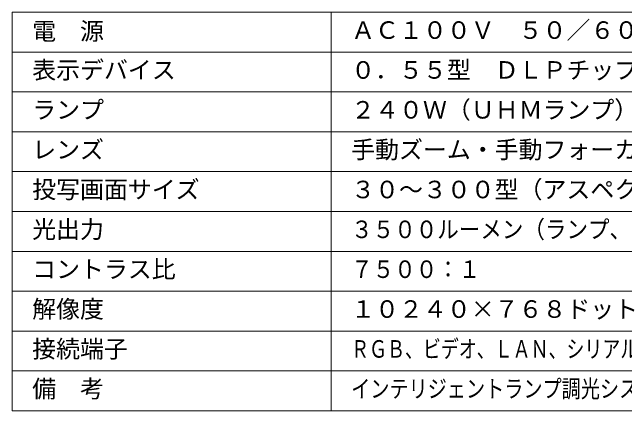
# Model space of a CAD drawing. Units: millimetres, scale not verified. Extents: x -63 to 62, y -57 to 57.
# Drawn here: x -62.5 to 14.3, y -56.5 to -6.5 of the extents above; entities that cross this region are included whole.
import ezdxf
from ezdxf.enums import TextEntityAlignment as Align

# ---------------------------------------------------------------- set-up
doc = ezdxf.new("R2010")
doc.units = ezdxf.units.MM
doc.header["$LTSCALE"] = 0.125
doc.layers.add('0-2_WAKU', color=1, linetype='Continuous', lineweight=18)
doc.layers.add('0-3_MOJI1', color=7, linetype='Continuous')
doc.styles.add('ＭＳ ゴシック', font='')
doc.styles.get('ＭＳ ゴシック').set_extended_font_data('MS Gothic')

msp = doc.modelspace()

# ---------------------------------------------------------------- linework, layer by layer
at = {"layer": '0-2_WAKU', "color": 4}
for p, q in [((-62.5332, -6.5027), (-62.5332, -56.5027)), ((62.4668, -6.5027), (-62.5332, -6.5027)), ((-22.5332, -56.5027), (-22.5332, -6.5027)), ((-62.5332, -56.5027), (62.4668, -56.5027))]:
    msp.add_line(p, q, dxfattribs=at)
at = {"layer": '0-2_WAKU'}
for p, q in [((-62.5332, -11.5027), (62.4668, -11.5027)), ((-62.5332, -16.5027), (62.4668, -16.5027)), ((-62.5332, -21.5027), (62.4668, -21.5027)), ((-62.5332, -26.5027), (62.4668, -26.5027)), ((-62.5332, -31.5027), (62.4668, -31.5027)), ((-62.5332, -36.5027), (62.4668, -36.5027)), ((-62.5332, -41.5027), (62.4668, -41.5027)), ((-62.5332, -46.5027), (62.4668, -46.5027)), ((-62.5332, -51.5027), (62.4668, -51.5027))]:
    msp.add_line(p, q, dxfattribs=at)

# ---------------------------------------------------------------- texts
at = {"layer": '0-3_MOJI1', "style": 'ＭＳ ゴシック'}
for s, p in [('電\u3000源', (-60.0332, -10.6347)), ('ＡＣ１００Ｖ\u3000５０／６０Ｈｚ', (-20.0332, -10.5027)), ('表示デバイス', (-60.0332, -15.5027)), ('０．５５型\u3000ＤＬＰチップ１枚\u3000ＤＬＰ方式', (-20.0332, -15.5027)), ('ランプ', (-60.0332, -20.5027)), ('２４０Ｗ（ＵＨＭランプ）\u3000', (-20.0332, -20.5027)), ('レンズ', (-60.0332, -25.5027)), ('手動ズーム・手動フォーカス方式', (-20.0332, -25.5027)), ('投写画面サイズ', (-60.0332, -30.5027)), ('３０～３００型（アスペクト比４：３時）', (-20.0332, -30.5027)), ('光出力', (-60.0332, -35.5027)), ('コントラス比', (-60.0332, -40.5027)), ('解像度', (-60.0332, -45.5027)), ('１０２４０×７６８ドット', (-20.0332, -45.5027)), ('接続端子', (-60.0332, -50.5027)), ('備\u3000考\u3000', (-60.0332, -55.5027))]:
    msp.add_text(s, height=2.199, dxfattribs=at).set_placement(p, align=Align.BOTTOM_LEFT)
for s, width, p in [('３５００ルーメン（ランプ、ハイモード時）', 0.9, (-20.0332, -35.5027)), ('７５００：１', 0.9, (-20.0332, -40.5027)), ('ＲＧＢ、ビデオ、ＬＡＮ、シリアル制御、ＨＤＭＩ、モニターアウト', 0.75, (-20.0332, -50.5027)), ('インテリジェントランプ調光システム搭載、８Ｗスピーカ搭載', 0.8, (-20.0332, -55.5027))]:
    msp.add_text(s, height=2.199, dxfattribs=dict(at, width=width)).set_placement(p, align=Align.BOTTOM_LEFT)

doc.saveas('drawing.dxf')
